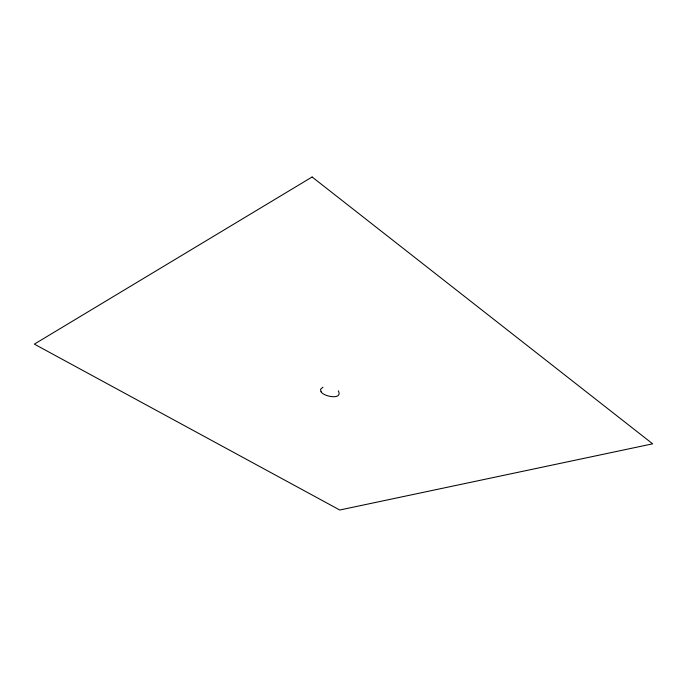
<?xml version="1.0" encoding="UTF-8"?>
<svg xmlns="http://www.w3.org/2000/svg" width="687" height="687" viewBox="0 0 687 687"><rect width="100%" height="100%" fill="white"/><g stroke="black" fill="none" stroke-linecap="round" stroke-linejoin="round"><path stroke-width="1.03" d="M322.95 387.185L320.494 389.383L321.061 391.762M338.322 390.843C343.251 400.298 323.465 396.674 321.044 391.736M312.113 176.988L34.35 344.127L339.756 510.012L652.65 443.828L312.113 176.988"/></g></svg>
